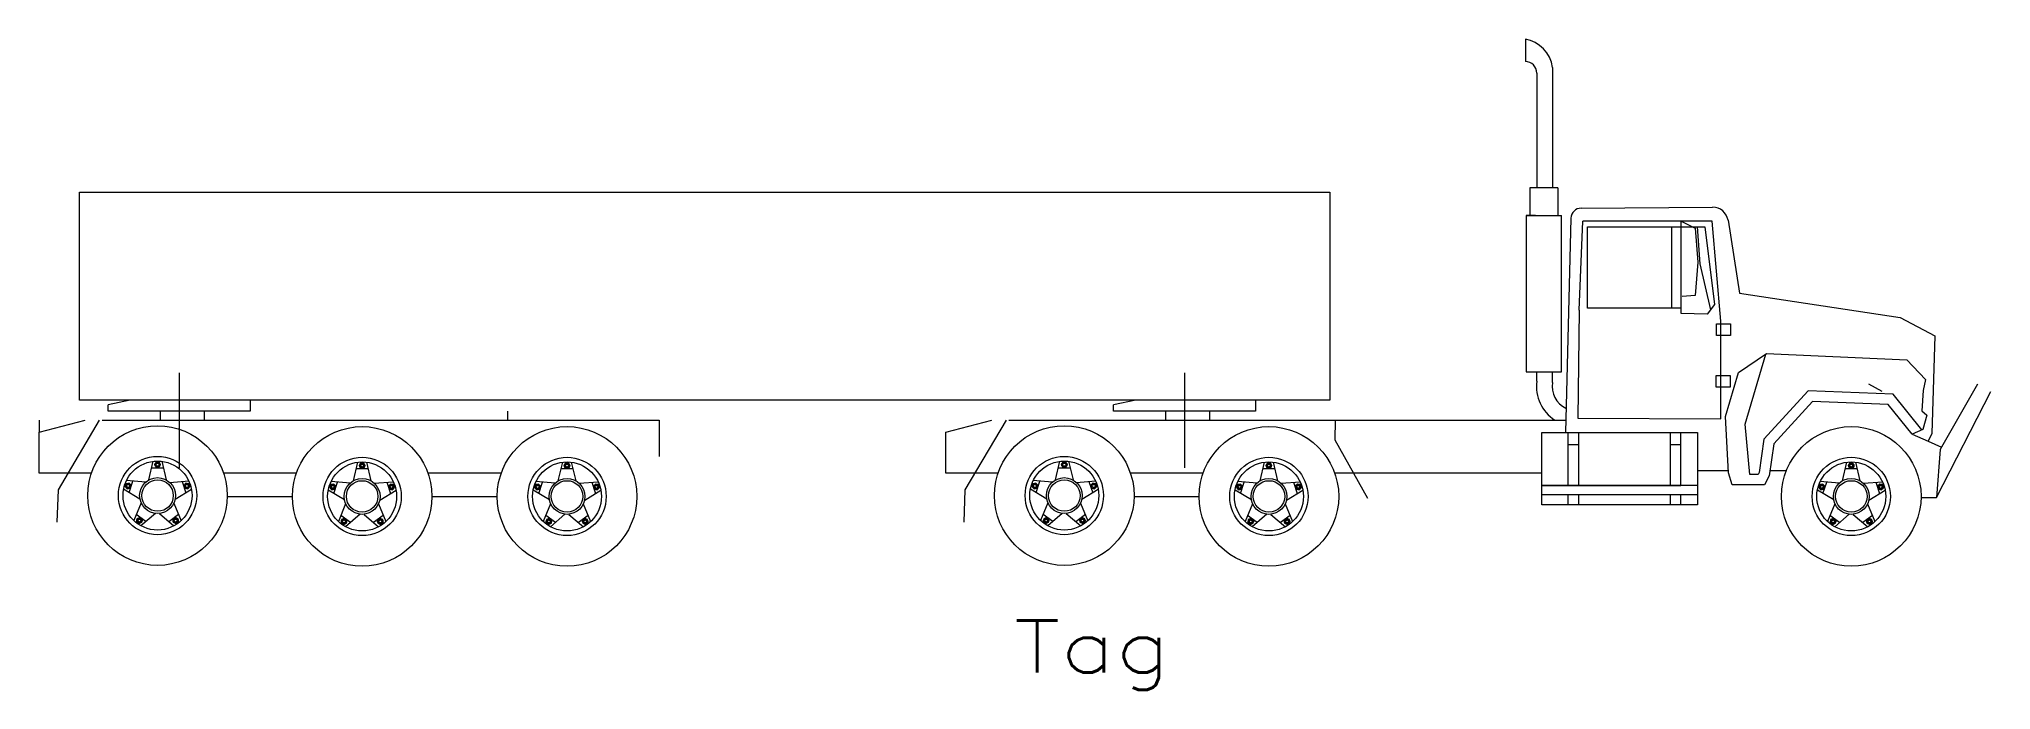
# Model space of a CAD drawing. Header units: inches. Extents: x -35.6 to 35.7, y -14.1 to 9.6.
import ezdxf
from ezdxf.enums import TextEntityAlignment as Align

# ---------------------------------------------------------------- set-up
doc = ezdxf.new("R2010")
doc.units = ezdxf.units.IN
doc.header["$MEASUREMENT"] = 0
doc.layers.get('0').update_dxf_attribs({"lineweight": 0})
doc.layers.add('SCD_DRAW', color=11, linetype='Continuous', lineweight=0, true_color=0xff7f7f)
doc.styles.get("Standard").update_dxf_attribs({"font": 'TXT.SHX'})

msp = doc.modelspace()

# ---------------------------------------------------------------- linework, layer by layer
at = {"layer": 'SCD_DRAW', "color": 100, "linetype": 'Continuous', "true_color": 0x00ff3f}
for p, q in [((18.703, 9.629), (18.703, 8.803)), ((19.699, 8.595), (19.699, 4.199)), ((19.124, 8.387), (19.124, 4.199)), ((-34.13, -3.555), (-34.13, 4.041)), ((-34.13, 4.041), (11.555, 4.041)), ((11.555, 4.041), (11.555, -3.555)), ((18.87, 4.199), (18.87, 3.186)), ((19.892, 4.199), (18.87, 4.199)), ((19.892, 4.199), (19.892, 3.186)), ((19.073, 3.186), (18.732, 3.186)), ((18.732, 3.186), (20.023, 3.186)), ((18.732, 3.186), (18.732, -2.528)), ((20.023, -2.528), (20.023, 3.186)), ((20.368, 3.085), (20.165, -4.747)), ((20.667, -0.278), (20.807, 2.972)), ((20.743, 3.453), (25.544, 3.489)), ((25.526, 2.972), (20.807, 2.972)), ((24.398, 2.974), (24.913, 2.718)), ((24.398, -0.4), (24.398, 2.974)), ((25.846, -0.675), (25.526, 2.972)), ((26.108, 3.009), (26.523, 0.347)), ((20.979, 2.765), (25.262, 2.765)), ((20.979, -0.201), (20.979, 2.765)), ((24.048, 2.765), (24.048, -0.201)), ((24.913, 2.718), (25.004, 1.478)), ((24.986, 2.765), (25.079, 1.421)), ((25.262, 2.765), (25.62, -0.065)), ((25.004, 1.478), (24.907, 0.267)), ((25.079, 1.421), (25.467, -0.265)), ((24.907, 0.267), (24.437, 0.231)), ((26.523, 0.347), (32.394, -0.54)), ((20.667, -0.278), (20.62, -4.216)), ((24.398, -0.201), (20.979, -0.201)), ((25.348, -0.421), (24.398, -0.4)), ((25.62, -0.065), (25.348, -0.421)), ((25.846, -4.247), (25.846, -0.675)), ((32.394, -0.54), (33.67, -1.211)), ((25.693, -1.201), (25.693, -0.768)), ((25.693, -0.768), (26.201, -0.768)), ((26.201, -1.201), (25.693, -1.201)), ((26.201, -0.768), (26.201, -1.201)), ((33.67, -1.211), (33.56, -4.781)), ((26.489, -2.547), (27.514, -1.862)), ((26.729, -4.437), (27.494, -1.875)), ((27.514, -1.862), (32.645, -2.092)), ((32.645, -2.092), (33.328, -2.8)), ((-30.486, -2.561), (-30.486, -6.027)), ((6.25, -2.561), (6.25, -6.027)), ((18.732, -2.528), (20.023, -2.528)), ((19.124, -2.867), (19.124, -2.528)), ((19.699, -2.913), (19.699, -2.528)), ((25.68, -3.091), (25.68, -2.658)), ((25.68, -2.658), (26.188, -2.658)), ((26.016, -4.162), (26.489, -2.547)), ((26.188, -2.658), (26.188, -3.091)), ((33.328, -2.8), (33.233, -3.202)), ((11.555, -3.555), (-34.13, -3.555)), ((-32.271, -3.555), (-33.076, -3.733)), ((-27.896, -3.555), (-27.896, -3.96)), ((-27.896, -3.555), (-27.896, -3.798)), ((4.465, -3.555), (3.66, -3.733)), ((8.84, -3.555), (8.84, -3.798)), ((8.84, -3.555), (8.84, -3.96)), ((26.188, -3.091), (25.68, -3.091)), ((29.032, -3.221), (27.422, -4.985)), ((32.14, -3.346), (29.032, -3.221)), ((31.741, -3.238), (31.254, -2.981)), ((33.195, -4.642), (32.14, -3.346)), ((33.233, -3.202), (33.186, -3.954)), ((33.731, -7.121), (35.716, -3.238)), ((35.228, -2.981), (33.859, -5.364)), ((-33.076, -3.96), (-33.076, -3.733)), ((-27.896, -3.96), (-33.076, -3.96)), ((-29.563, -3.96), (-31.172, -3.96)), ((-31.172, -4.286), (-31.172, -3.96)), ((-29.563, -4.286), (-29.563, -3.96)), ((-27.896, -3.574), (-27.896, -3.941)), ((-18.474, -4.286), (-18.474, -3.96)), ((3.66, -3.96), (3.66, -3.733)), ((8.84, -3.96), (3.66, -3.96)), ((5.565, -4.286), (5.565, -3.96)), ((7.173, -3.96), (5.565, -3.96)), ((7.173, -4.286), (7.173, -3.96)), ((8.84, -3.574), (8.84, -3.941)), ((20.62, -4.216), (25.846, -4.247)), ((26.123, -6.21), (26.016, -4.162)), ((29.192, -3.606), (27.78, -5.154)), ((31.954, -3.717), (29.192, -3.606)), ((32.835, -4.798), (31.954, -3.717)), ((33.186, -3.954), (33.373, -4.104)), ((33.373, -4.104), (33.222, -4.63)), ((-35.605, -4.734), (-33.921, -4.286)), ((-35.605, -4.286), (-35.605, -4.734)), ((-35.605, -6.231), (-35.605, -4.734)), ((-33.403, -4.286), (-34.912, -6.839)), ((-33.3, -4.286), (-12.948, -4.286)), ((-12.948, -4.286), (-12.948, -5.624)), ((-2.472, -4.734), (-0.788, -4.286)), ((-2.472, -6.231), (-2.472, -4.734)), ((-0.271, -4.286), (-1.78, -6.839)), ((-0.167, -4.286), (20.185, -4.286)), ((11.755, -4.286), (11.743, -5.008)), ((19.308, -4.747), (24.989, -4.747)), ((19.308, -7.383), (19.308, -4.747)), ((20.252, -4.747), (20.252, -6.678)), ((20.647, -4.747), (20.647, -6.678)), ((23.992, -4.747), (23.992, -6.678)), ((24.387, -6.678), (24.387, -4.747)), ((24.989, -4.747), (24.989, -7.383)), ((26.908, -6.278), (26.729, -4.437)), ((27.422, -4.985), (27.25, -6.204)), ((33.222, -4.63), (32.835, -4.798)), ((32.835, -4.798), (33.417, -5.063)), ((33.56, -4.781), (33.417, -5.063)), ((11.743, -5.008), (12.93, -7.134)), ((20.647, -5.191), (20.252, -5.191)), ((24.387, -5.191), (23.992, -5.191)), ((27.78, -5.154), (27.616, -6.318)), ((33.417, -5.063), (33.906, -5.283)), ((33.859, -5.364), (33.731, -7.121)), ((-33.691, -6.231), (-35.605, -6.231)), ((-26.203, -6.231), (-28.86, -6.231)), ((-18.717, -6.231), (-21.395, -6.231)), ((-18.717, -6.231), (-21.374, -6.231)), ((-0.558, -6.231), (-2.472, -6.231)), ((6.93, -6.231), (4.272, -6.231)), ((19.308, -6.231), (11.737, -6.231)), ((24.996, -6.132), (26.124, -6.132)), ((26.262, -6.656), (26.123, -6.21)), ((27.213, -6.278), (26.908, -6.278)), ((27.25, -6.204), (27.213, -6.278)), ((27.616, -6.318), (27.446, -6.656)), ((27.642, -6.132), (28.245, -6.132)), ((-34.912, -6.839), (-34.952, -8.012)), ((-26.349, -7.09), (-28.727, -7.09)), ((-18.863, -7.09), (-21.242, -7.09)), ((-1.78, -6.839), (-1.82, -8.012)), ((6.783, -7.09), (4.405, -7.09)), ((19.308, -6.678), (24.387, -6.678)), ((24.989, -6.678), (19.308, -6.678)), ((24.989, -7.016), (19.308, -7.016)), ((20.252, -7.016), (20.252, -7.383)), ((20.647, -7.016), (20.647, -7.383)), ((23.992, -7.016), (23.992, -7.383)), ((24.387, -7.383), (24.387, -7.016)), ((27.446, -6.656), (26.262, -6.656)), ((33.16, -7.121), (33.731, -7.121)), ((24.989, -7.383), (19.308, -7.383))]:
    msp.add_line(p, q, dxfattribs=at)
at = {"layer": 'SCD_DRAW', "color": 2, "linetype": 'Continuous', "true_color": 0xffff00}
for p, q in [((-31.595, -6.473), (-31.434, -5.794)), ((-31.489, -6.026), (-31.053, -6.026)), ((-31.331, -5.82), (-31.386, -5.916)), ((-31.386, -5.916), (-31.331, -6.012)), ((-31.22, -5.82), (-31.331, -5.82)), ((-31.331, -6.012), (-31.22, -6.012)), ((-31.165, -5.916), (-31.22, -5.82)), ((-31.22, -6.012), (-31.165, -5.916)), ((-30.945, -6.472), (-31.109, -5.793)), ((-24.119, -6.506), (-23.958, -5.827)), ((-24.013, -6.059), (-23.576, -6.059)), ((-23.855, -5.853), (-23.91, -5.949)), ((-23.91, -5.949), (-23.855, -6.045)), ((-23.744, -5.853), (-23.855, -5.853)), ((-23.855, -6.045), (-23.744, -6.045)), ((-23.688, -5.949), (-23.744, -5.853)), ((-23.744, -6.045), (-23.688, -5.949)), ((-23.469, -6.505), (-23.632, -5.827)), ((-16.633, -6.506), (-16.472, -5.827)), ((-16.527, -6.059), (-16.09, -6.059)), ((-16.369, -5.853), (-16.424, -5.949)), ((-16.424, -5.949), (-16.369, -6.045)), ((-16.258, -5.853), (-16.369, -5.853)), ((-16.369, -6.045), (-16.258, -6.045)), ((-16.202, -5.949), (-16.258, -5.853)), ((-16.258, -6.045), (-16.202, -5.949)), ((-15.983, -6.505), (-16.146, -5.827)), ((1.537, -6.473), (1.698, -5.794)), ((1.643, -6.026), (2.08, -6.026)), ((1.802, -5.82), (1.746, -5.916)), ((1.746, -5.916), (1.802, -6.012)), ((1.913, -5.82), (1.802, -5.82)), ((1.802, -6.012), (1.913, -6.012)), ((1.968, -5.916), (1.913, -5.82)), ((1.913, -6.012), (1.968, -5.916)), ((2.187, -6.472), (2.024, -5.793)), ((9.014, -6.506), (9.175, -5.827)), ((9.12, -6.059), (9.556, -6.059)), ((9.278, -5.853), (9.223, -5.949)), ((9.223, -5.949), (9.278, -6.045)), ((9.389, -5.853), (9.278, -5.853)), ((9.278, -6.045), (9.389, -6.045)), ((9.444, -5.949), (9.389, -5.853)), ((9.389, -6.045), (9.444, -5.949)), ((9.664, -6.505), (9.5, -5.827)), ((30.292, -6.506), (30.453, -5.827)), ((30.398, -6.059), (30.835, -6.059)), ((30.557, -5.853), (30.501, -5.949)), ((30.501, -5.949), (30.557, -6.045)), ((30.668, -5.853), (30.557, -5.853)), ((30.557, -6.045), (30.668, -6.045)), ((30.723, -5.949), (30.668, -5.853)), ((30.668, -6.045), (30.723, -5.949)), ((30.942, -6.505), (30.779, -5.827)), ((-31.917, -7.172), (-32.513, -6.809)), ((-32.422, -6.613), (-32.457, -6.719)), ((-32.457, -6.719), (-32.382, -6.801)), ((-32.314, -6.59), (-32.422, -6.613)), ((-31.717, -6.553), (-32.413, -6.499)), ((-32.382, -6.801), (-32.274, -6.778)), ((-32.24, -6.672), (-32.314, -6.59)), ((-32.31, -6.933), (-32.175, -6.518)), ((-32.274, -6.778), (-32.24, -6.672)), ((-30.831, -6.564), (-30.136, -6.507)), ((-30.629, -7.181), (-30.035, -6.816)), ((-30.373, -6.526), (-30.238, -6.941)), ((-30.237, -6.59), (-30.311, -6.672)), ((-30.311, -6.672), (-30.277, -6.778)), ((-30.277, -6.778), (-30.168, -6.801)), ((-30.129, -6.613), (-30.237, -6.59)), ((-30.168, -6.801), (-30.094, -6.719)), ((-30.094, -6.719), (-30.129, -6.613)), ((-24.441, -7.205), (-25.037, -6.842)), ((-24.946, -6.646), (-24.98, -6.752)), ((-24.98, -6.752), (-24.906, -6.834)), ((-24.838, -6.623), (-24.946, -6.646)), ((-24.241, -6.586), (-24.937, -6.532)), ((-24.906, -6.834), (-24.798, -6.811)), ((-24.763, -6.706), (-24.838, -6.623)), ((-24.833, -6.966), (-24.698, -6.551)), ((-24.798, -6.811), (-24.763, -6.706)), ((-23.355, -6.597), (-22.66, -6.54)), ((-23.153, -7.214), (-22.558, -6.849)), ((-22.897, -6.559), (-22.762, -6.974)), ((-22.761, -6.623), (-22.835, -6.706)), ((-22.835, -6.706), (-22.801, -6.811)), ((-22.801, -6.811), (-22.692, -6.834)), ((-22.652, -6.646), (-22.761, -6.623)), ((-22.692, -6.834), (-22.618, -6.752)), ((-22.618, -6.752), (-22.652, -6.646)), ((-16.955, -7.205), (-17.551, -6.842)), ((-17.46, -6.646), (-17.494, -6.752)), ((-17.494, -6.752), (-17.42, -6.834)), ((-17.352, -6.623), (-17.46, -6.646)), ((-16.755, -6.586), (-17.451, -6.532)), ((-17.42, -6.834), (-17.312, -6.811)), ((-17.277, -6.706), (-17.352, -6.623)), ((-17.347, -6.966), (-17.212, -6.551)), ((-17.312, -6.811), (-17.277, -6.706)), ((-15.869, -6.597), (-15.174, -6.54)), ((-15.667, -7.214), (-15.072, -6.849)), ((-15.411, -6.559), (-15.276, -6.974)), ((-15.275, -6.623), (-15.349, -6.706)), ((-15.349, -6.706), (-15.315, -6.811)), ((-15.315, -6.811), (-15.206, -6.834)), ((-15.166, -6.646), (-15.275, -6.623)), ((-15.206, -6.834), (-15.132, -6.752)), ((-15.132, -6.752), (-15.166, -6.646)), ((1.216, -7.172), (0.619, -6.809)), ((0.71, -6.613), (0.676, -6.719)), ((0.676, -6.719), (0.75, -6.801)), ((0.819, -6.59), (0.71, -6.613)), ((1.415, -6.553), (0.719, -6.499)), ((0.75, -6.801), (0.859, -6.778)), ((0.893, -6.672), (0.819, -6.59)), ((0.823, -6.933), (0.958, -6.518)), ((0.859, -6.778), (0.893, -6.672)), ((2.301, -6.564), (2.997, -6.507)), ((2.503, -7.181), (3.098, -6.816)), ((2.759, -6.526), (2.894, -6.941)), ((2.896, -6.59), (2.821, -6.672)), ((2.821, -6.672), (2.856, -6.778)), ((2.856, -6.778), (2.964, -6.801)), ((3.004, -6.613), (2.896, -6.59)), ((2.964, -6.801), (3.038, -6.719)), ((3.038, -6.719), (3.004, -6.613)), ((8.692, -7.205), (8.096, -6.842)), ((8.187, -6.646), (8.152, -6.752)), ((8.152, -6.752), (8.226, -6.834)), ((8.295, -6.623), (8.187, -6.646)), ((8.891, -6.586), (8.196, -6.532)), ((8.226, -6.834), (8.335, -6.811)), ((8.369, -6.706), (8.295, -6.623)), ((8.299, -6.966), (8.434, -6.551)), ((8.335, -6.811), (8.369, -6.706)), ((9.777, -6.597), (10.473, -6.54)), ((9.98, -7.214), (10.574, -6.849)), ((10.236, -6.559), (10.37, -6.974)), ((10.372, -6.623), (10.298, -6.706)), ((10.298, -6.706), (10.332, -6.811)), ((10.332, -6.811), (10.44, -6.834)), ((10.48, -6.646), (10.372, -6.623)), ((10.44, -6.834), (10.515, -6.752)), ((10.515, -6.752), (10.48, -6.646)), ((29.971, -7.205), (29.374, -6.842)), ((29.465, -6.646), (29.431, -6.752)), ((29.431, -6.752), (29.505, -6.834)), ((29.574, -6.623), (29.465, -6.646)), ((30.17, -6.586), (29.474, -6.532)), ((29.505, -6.834), (29.614, -6.811)), ((29.648, -6.706), (29.574, -6.623)), ((29.578, -6.966), (29.713, -6.551)), ((29.614, -6.811), (29.648, -6.706)), ((31.056, -6.597), (31.752, -6.54)), ((31.258, -7.214), (31.853, -6.849)), ((31.514, -6.559), (31.649, -6.974)), ((31.651, -6.623), (31.576, -6.706)), ((31.576, -6.706), (31.611, -6.811)), ((31.611, -6.811), (31.719, -6.834)), ((31.759, -6.646), (31.651, -6.623)), ((31.719, -6.834), (31.793, -6.752)), ((31.793, -6.752), (31.759, -6.646)), ((-31.879, -7.313), (-32.145, -7.958)), ((-31.701, -7.993), (-32.054, -7.737)), ((-31.352, -7.694), (-31.882, -8.149)), ((-31.206, -7.701), (-30.675, -8.154)), ((-30.504, -7.742), (-30.857, -7.999)), ((-30.681, -7.318), (-30.412, -7.962)), ((-24.403, -7.346), (-24.669, -7.991)), ((-24.224, -8.026), (-24.578, -7.77)), ((-23.876, -7.727), (-24.405, -8.182)), ((-23.73, -7.734), (-23.199, -8.187)), ((-23.028, -7.775), (-23.381, -8.032)), ((-23.205, -7.351), (-22.936, -7.995)), ((-16.917, -7.346), (-17.183, -7.991)), ((-16.739, -8.026), (-17.092, -7.77)), ((-16.39, -7.727), (-16.919, -8.182)), ((-16.244, -7.734), (-15.713, -8.187)), ((-15.542, -7.775), (-15.895, -8.032)), ((-15.719, -7.351), (-15.45, -7.995)), ((1.254, -7.313), (0.987, -7.958)), ((1.432, -7.993), (1.079, -7.737)), ((1.78, -7.694), (1.251, -8.149)), ((1.926, -7.701), (2.457, -8.154)), ((2.628, -7.742), (2.275, -7.999)), ((2.451, -7.318), (2.72, -7.962)), ((8.73, -7.346), (8.463, -7.991)), ((8.908, -8.026), (8.555, -7.77)), ((9.257, -7.727), (8.727, -8.182)), ((9.402, -7.734), (9.934, -8.187)), ((10.105, -7.775), (9.752, -8.032)), ((9.927, -7.351), (10.197, -7.995)), ((30.009, -7.346), (29.742, -7.991)), ((30.187, -8.026), (29.834, -7.77)), ((30.535, -7.727), (30.006, -8.182)), ((30.681, -7.734), (31.212, -8.187)), ((31.383, -7.775), (31.03, -8.032)), ((31.206, -7.351), (31.475, -7.995)), ((-32.028, -7.891), (-32.04, -8.002)), ((-32.04, -8.002), (-31.95, -8.067)), ((-31.927, -7.846), (-32.028, -7.891)), ((-31.95, -8.067), (-31.849, -8.022)), ((-31.837, -7.911), (-31.927, -7.846)), ((-31.849, -8.022), (-31.837, -7.911)), ((-30.624, -7.846), (-30.714, -7.911)), ((-30.714, -7.911), (-30.702, -8.022)), ((-30.702, -8.022), (-30.601, -8.067)), ((-30.523, -7.891), (-30.624, -7.846)), ((-30.601, -8.067), (-30.511, -8.002)), ((-30.511, -8.002), (-30.523, -7.891)), ((-24.552, -7.924), (-24.563, -8.035)), ((-24.563, -8.035), (-24.474, -8.1)), ((-24.45, -7.879), (-24.552, -7.924)), ((-24.474, -8.1), (-24.372, -8.055)), ((-24.361, -7.945), (-24.45, -7.879)), ((-24.372, -8.055), (-24.361, -7.945)), ((-23.148, -7.879), (-23.237, -7.945)), ((-23.237, -7.945), (-23.226, -8.055)), ((-23.226, -8.055), (-23.125, -8.1)), ((-23.046, -7.924), (-23.148, -7.879)), ((-23.125, -8.1), (-23.035, -8.035)), ((-23.035, -8.035), (-23.046, -7.924)), ((-17.066, -7.924), (-17.077, -8.035)), ((-17.077, -8.035), (-16.988, -8.1)), ((-16.965, -7.879), (-17.066, -7.924)), ((-16.988, -8.1), (-16.886, -8.055)), ((-16.875, -7.945), (-16.965, -7.879)), ((-16.886, -8.055), (-16.875, -7.945)), ((-15.662, -7.879), (-15.751, -7.945)), ((-15.751, -7.945), (-15.74, -8.055)), ((-15.74, -8.055), (-15.639, -8.1)), ((-15.561, -7.924), (-15.662, -7.879)), ((-15.639, -8.1), (-15.549, -8.035)), ((-15.549, -8.035), (-15.561, -7.924)), ((1.104, -7.891), (1.093, -8.002)), ((1.093, -8.002), (1.183, -8.067)), ((1.206, -7.846), (1.104, -7.891)), ((1.183, -8.067), (1.284, -8.022)), ((1.295, -7.911), (1.206, -7.846)), ((1.284, -8.022), (1.295, -7.911)), ((2.508, -7.846), (2.419, -7.911)), ((2.419, -7.911), (2.43, -8.022)), ((2.43, -8.022), (2.532, -8.067)), ((2.61, -7.891), (2.508, -7.846)), ((2.532, -8.067), (2.621, -8.002)), ((2.621, -8.002), (2.61, -7.891)), ((8.581, -7.924), (8.569, -8.035)), ((8.569, -8.035), (8.659, -8.1)), ((8.682, -7.879), (8.581, -7.924)), ((8.659, -8.1), (8.76, -8.055)), ((8.772, -7.945), (8.682, -7.879)), ((8.76, -8.055), (8.772, -7.945)), ((9.985, -7.879), (9.895, -7.945)), ((9.895, -7.945), (9.907, -8.055)), ((9.907, -8.055), (10.008, -8.1)), ((10.086, -7.924), (9.985, -7.879)), ((10.008, -8.1), (10.098, -8.035)), ((10.098, -8.035), (10.086, -7.924)), ((29.859, -7.924), (29.848, -8.035)), ((29.848, -8.035), (29.938, -8.1)), ((29.961, -7.879), (29.859, -7.924)), ((29.938, -8.1), (30.039, -8.055)), ((30.05, -7.945), (29.961, -7.879)), ((30.039, -8.055), (30.05, -7.945)), ((31.263, -7.879), (31.174, -7.945)), ((31.174, -7.945), (31.185, -8.055)), ((31.185, -8.055), (31.287, -8.1)), ((31.365, -7.924), (31.263, -7.879)), ((31.287, -8.1), (31.376, -8.035)), ((31.376, -8.035), (31.365, -7.924))]:
    msp.add_line(p, q, dxfattribs=at)
at = {"layer": 'SCD_DRAW', "color": 1, "linetype": 'Continuous', "true_color": 0xff0000}
for centre in [(-31.275, -7.044), (-23.799, -7.077), (-16.313, -7.077), (1.857, -7.044), (9.333, -7.077), (30.612, -7.077)]:
    msp.add_circle(centre, 2.55, dxfattribs=at)
at = {"layer": 'SCD_DRAW', "color": 2, "linetype": 'Continuous', "true_color": 0xffff00}
for centre, radius in [((-31.275, -7.044), 1.43), ((-23.799, -7.077), 1.43), ((-16.313, -7.077), 1.43), ((1.857, -7.044), 1.43), ((9.333, -7.077), 1.43), ((30.612, -7.077), 1.43), ((-31.275, -7.044), 1.26), ((-31.275, -7.044), 0.654), ((-31.275, -5.916), 0.096), ((-31.275, -5.916), 0.06), ((-31.275, -5.916), 0.054), ((-23.799, -7.077), 1.26), ((-23.799, -5.949), 0.096), ((-23.799, -5.949), 0.06), ((-23.799, -5.949), 0.054), ((-16.313, -7.077), 1.26), ((-16.313, -5.949), 0.096), ((-16.313, -5.949), 0.06), ((-16.313, -5.949), 0.054), ((1.857, -7.044), 1.26), ((1.857, -7.044), 0.654), ((1.857, -5.916), 0.096), ((1.857, -5.916), 0.06), ((1.857, -5.916), 0.054), ((9.333, -7.077), 1.26), ((9.333, -5.949), 0.096), ((9.333, -5.949), 0.06), ((9.333, -5.949), 0.054), ((30.612, -7.077), 1.26), ((30.612, -5.949), 0.096), ((30.612, -5.949), 0.06), ((30.612, -5.949), 0.054), ((-32.348, -6.696), 0.096), ((-32.348, -6.696), 0.06), ((-32.348, -6.696), 0.054), ((-31.275, -7.044), 0.576), ((-30.203, -6.696), 0.096), ((-30.203, -6.696), 0.06), ((-30.203, -6.696), 0.054), ((-24.872, -6.729), 0.096), ((-24.872, -6.729), 0.06), ((-24.872, -6.729), 0.054), ((-23.799, -7.077), 0.654), ((-23.799, -7.077), 0.576), ((-22.726, -6.729), 0.096), ((-22.726, -6.729), 0.06), ((-22.726, -6.729), 0.054), ((-17.386, -6.729), 0.096), ((-17.386, -6.729), 0.06), ((-17.386, -6.729), 0.054), ((-16.313, -7.077), 0.654), ((-16.313, -7.077), 0.576), ((-15.24, -6.729), 0.096), ((-15.24, -6.729), 0.06), ((-15.24, -6.729), 0.054), ((0.784, -6.696), 0.096), ((0.784, -6.696), 0.06), ((0.784, -6.696), 0.054), ((1.857, -7.044), 0.576), ((2.93, -6.696), 0.096), ((2.93, -6.696), 0.06), ((2.93, -6.696), 0.054), ((8.261, -6.729), 0.096), ((8.261, -6.729), 0.06), ((8.261, -6.729), 0.054), ((9.333, -7.077), 0.654), ((9.333, -7.077), 0.576), ((10.406, -6.729), 0.096), ((10.406, -6.729), 0.06), ((10.406, -6.729), 0.054), ((29.539, -6.729), 0.096), ((29.539, -6.729), 0.06), ((29.539, -6.729), 0.054), ((30.612, -7.077), 0.654), ((30.612, -7.077), 0.576), ((31.685, -6.729), 0.096), ((31.685, -6.729), 0.06), ((31.685, -6.729), 0.054), ((-31.938, -7.957), 0.096), ((-31.938, -7.957), 0.06), ((-31.938, -7.957), 0.054), ((-30.612, -7.957), 0.096), ((-30.612, -7.957), 0.06), ((-30.612, -7.957), 0.054), ((-24.462, -7.99), 0.096), ((-24.462, -7.99), 0.06), ((-24.462, -7.99), 0.054), ((-23.136, -7.99), 0.096), ((-23.136, -7.99), 0.06), ((-23.136, -7.99), 0.054), ((-16.976, -7.99), 0.096), ((-16.976, -7.99), 0.06), ((-16.976, -7.99), 0.054), ((-15.65, -7.99), 0.096), ((-15.65, -7.99), 0.06), ((-15.65, -7.99), 0.054), ((1.194, -7.957), 0.096), ((1.194, -7.957), 0.06), ((1.194, -7.957), 0.054), ((2.52, -7.957), 0.096), ((2.52, -7.957), 0.06), ((2.52, -7.957), 0.054), ((8.67, -7.99), 0.096), ((8.67, -7.99), 0.06), ((8.67, -7.99), 0.054), ((9.996, -7.99), 0.096), ((9.996, -7.99), 0.06), ((9.996, -7.99), 0.054), ((29.949, -7.99), 0.096), ((29.949, -7.99), 0.06), ((29.949, -7.99), 0.054), ((31.275, -7.99), 0.096), ((31.275, -7.99), 0.06), ((31.275, -7.99), 0.054)]:
    msp.add_circle(centre, radius, dxfattribs=at)
at = {"layer": 'SCD_DRAW', "color": 100, "linetype": 'Continuous', "true_color": 0x00ff3f}
for centre, radius, start, end in [((18.475, 8.413), 1.237, 8.4535, 79.39839), ((18.708, 8.387), 0.416, 0, 90.66485), ((20.746, 3.075), 0.378, 90.42796, 178.51775), ((25.548, 2.922), 0.567, 8.85543, 90.42796), ((20.542, -3.071), 1.433, 171.79954, 237.99922), ((20.542, -3.071), 0.859, 169.40107, 245.65361)]:
    msp.add_arc(centre, radius, start, end, dxfattribs=at)

# ---------------------------------------------------------------- texts
at = {"color": 7, "linetype": 'Continuous', "width": 1.166667}
msp.add_text('Tag', height=1.905, dxfattribs=at).set_placement((0.016, -13.509), (5.731, -13.509), align=Align.FIT)

doc.saveas('drawing.dxf')
